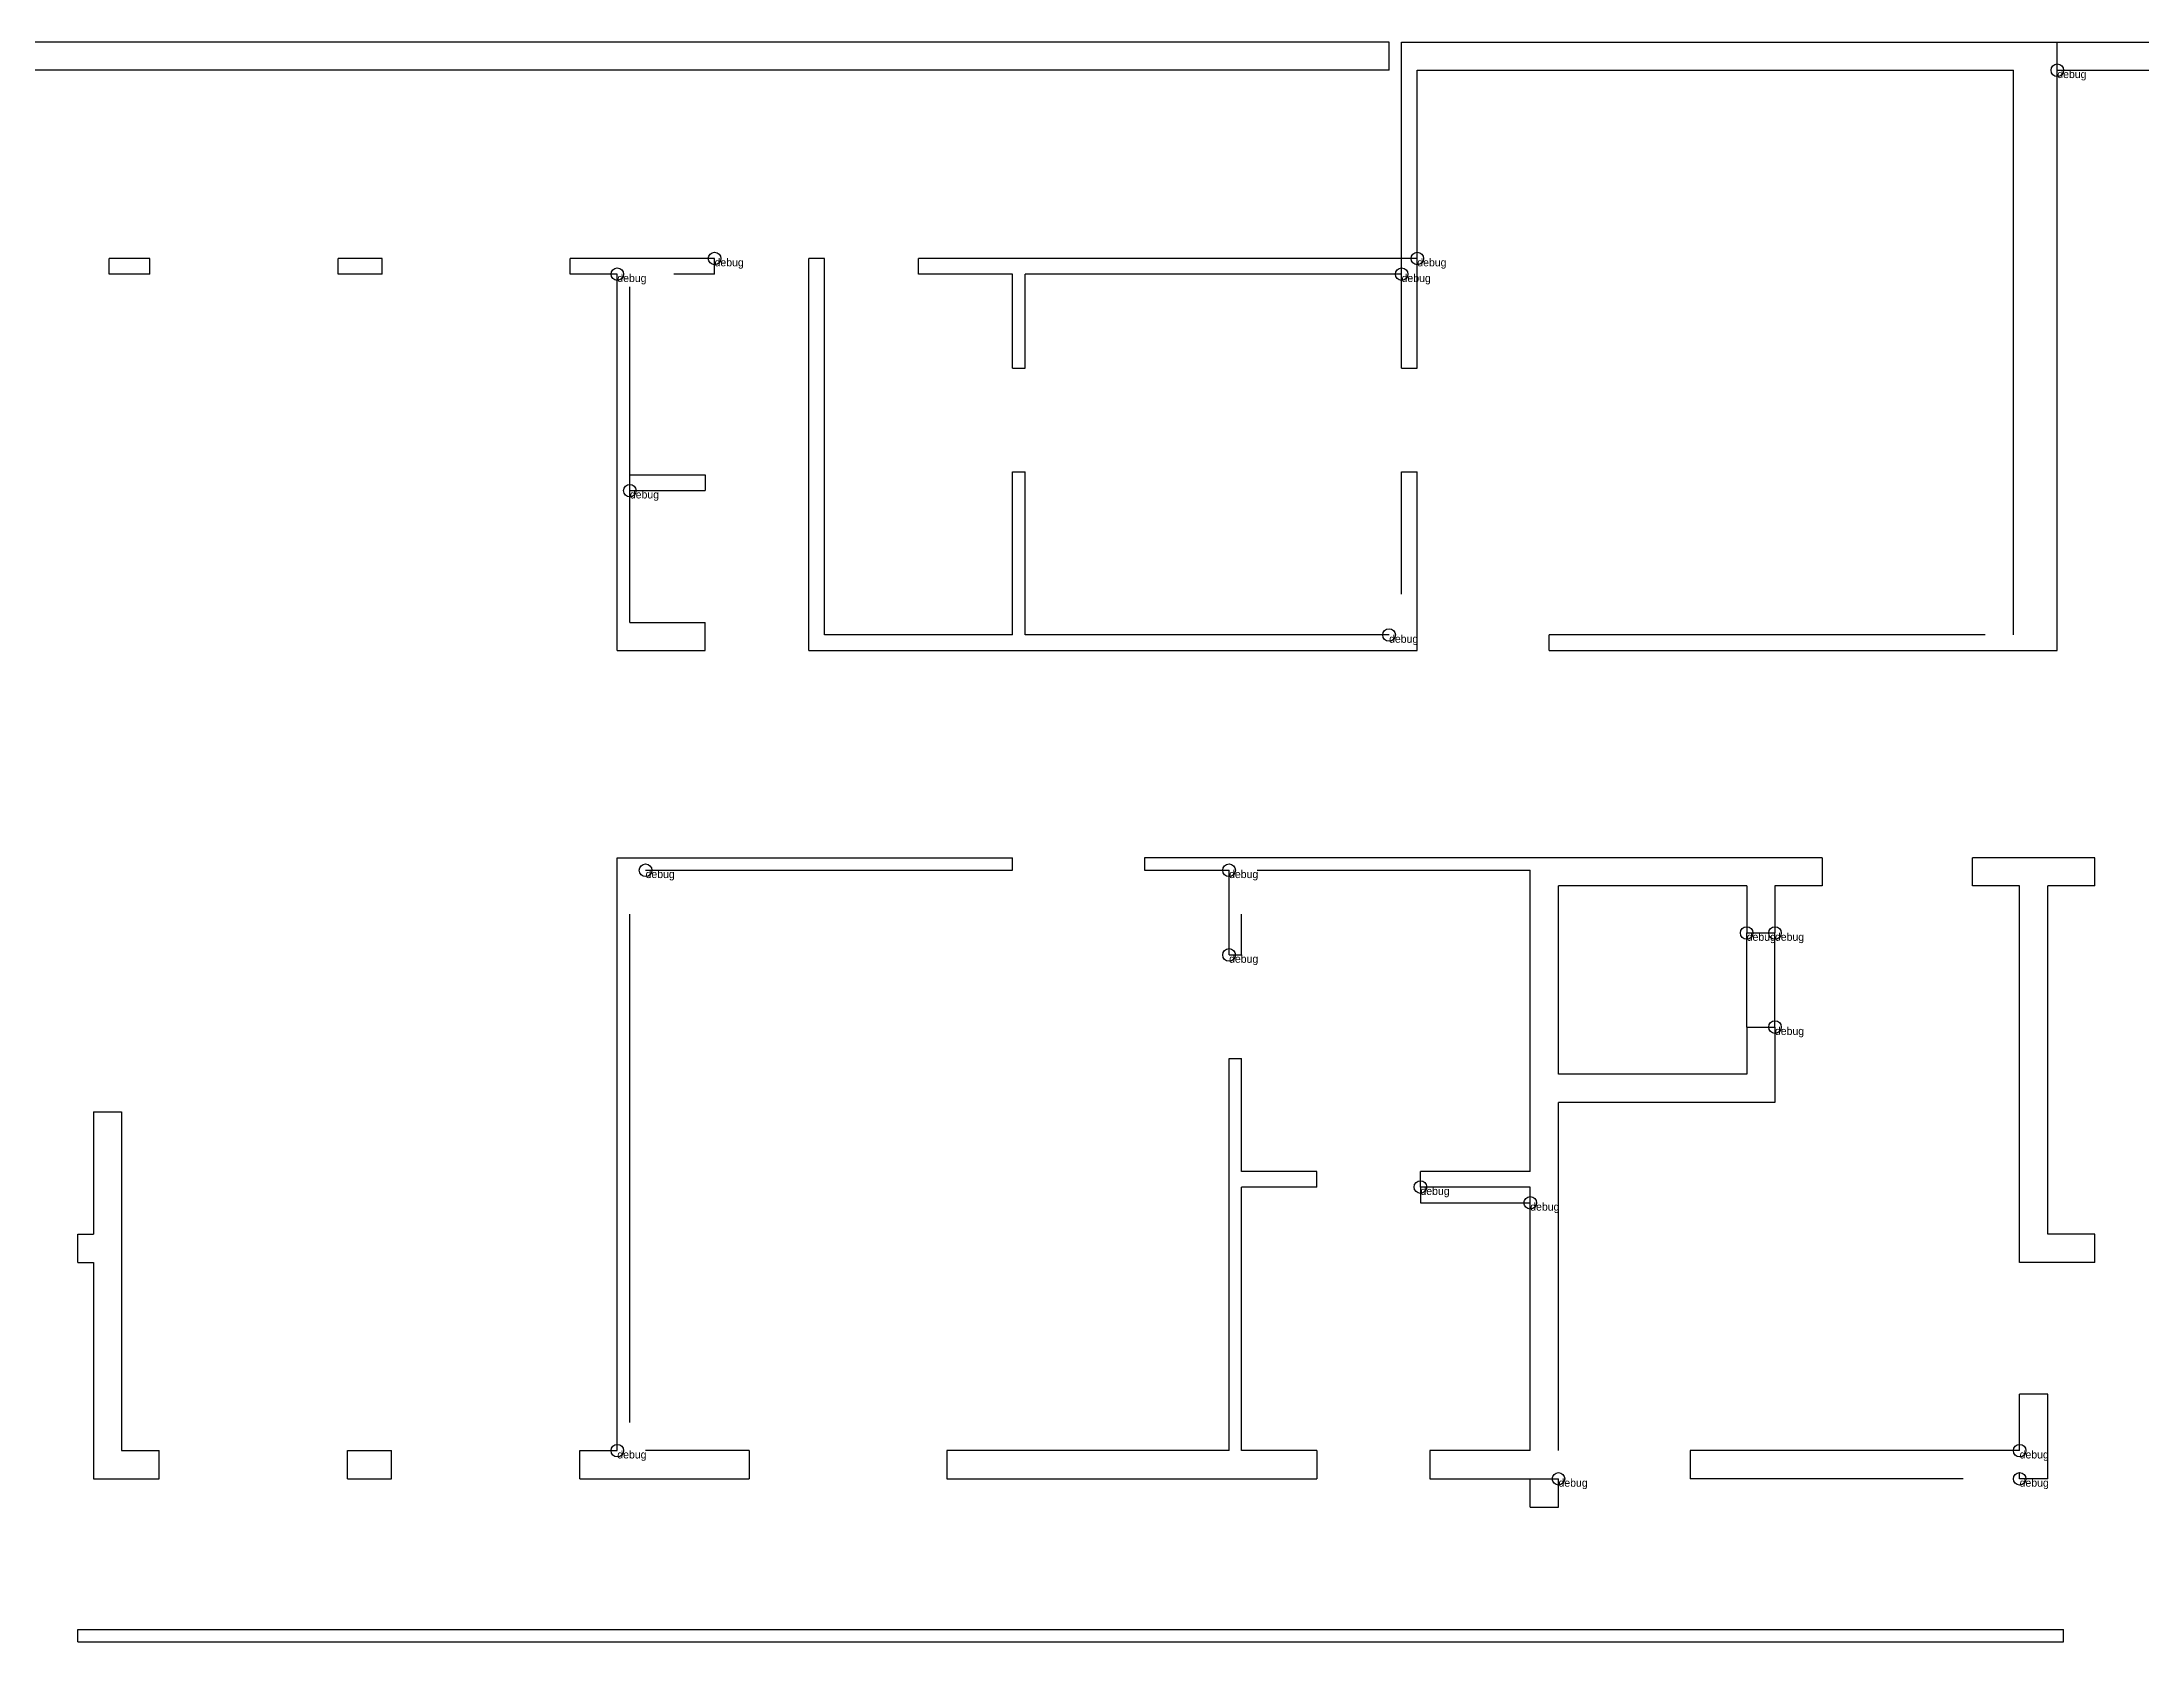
# Model space of a CAD drawing. Header units: metres. Extents: x 314798 to 316766, y 5905 to 6417.
# Drawn here: x 315268 to 315937, y 5905 to 6415 of the extents above; entities that cross this region are included whole.
import ezdxf

# ---------------------------------------------------------------- set-up
doc = ezdxf.new("R2010")
doc.units = ezdxf.units.M
doc.layers.add('WALL', color=7, linetype='Continuous')

msp = doc.modelspace()

# ---------------------------------------------------------------- linework, layer by layer
at = {"layer": 'debug', "color": 2}
for centre in [(315910, 6406), (315482, 6346), (315482, 6346), (315482, 6346), (315482, 6346), (315706, 6346), (315706, 6346), (315706, 6346), (315706, 6346), (315451, 6341), (315451, 6341), (315451, 6341), (315451, 6341), (315701, 6341), (315701, 6341), (315701, 6341), (315701, 6341), (315455, 6272), (315697, 6226), (315460, 6151), (315646, 6151), (315811, 6131), (315820, 6131), (315646, 6124), (315820, 6101), (315707, 6050), (315707, 6050), (315707, 6050), (315707, 6050), (315742, 6045), (315742, 6045), (315742, 6045), (315742, 6045), (315451, 5966), (315451, 5966), (315451, 5966), (315451, 5966), (315898, 5966), (315898, 5966), (315898, 5966), (315898, 5966), (315751, 5957), (315898, 5957), (315898, 5957), (315898, 5957), (315898, 5957)]:
    msp.add_circle(centre, 2, dxfattribs=at)
at = {"layer": 'WALL'}
for p, q in [((315697, 6415), (315014, 6415)), ((315697, 6406), (315697, 6415)), ((315701, 6311), (315701, 6415)), ((315701, 6415), (315910, 6415)), ((315910, 6221), (315910, 6415)), ((315910, 6415), (316562, 6415)), ((315697, 6406), (315014, 6406)), ((315706, 6406), (315896, 6406)), ((315706, 6311), (315706, 6406)), ((315896, 6226), (315896, 6406)), ((315910, 6406), (316091, 6406)), ((315289, 6341), (315289, 6346)), ((315302, 6346), (315289, 6346)), ((315302, 6341), (315302, 6346)), ((315376, 6346), (315362, 6346)), ((315362, 6341), (315362, 6346)), ((315376, 6341), (315376, 6346)), ((315482, 6346), (315436, 6346)), ((315436, 6341), (315436, 6346)), ((315482, 6341), (315482, 6346)), ((315512, 6221), (315512, 6346)), ((315517, 6346), (315512, 6346)), ((315517, 6226), (315517, 6346)), ((315706, 6346), (315547, 6346)), ((315547, 6341), (315547, 6346)), ((315547, 6341), (315547, 6346)), ((315302, 6341), (315289, 6341)), ((315376, 6341), (315362, 6341)), ((315451, 6341), (315436, 6341)), ((315451, 6221), (315451, 6341)), ((315482, 6341), (315469, 6341)), ((315577, 6341), (315547, 6341)), ((315577, 6311), (315577, 6341)), ((315701, 6341), (315581, 6341)), ((315581, 6311), (315581, 6341)), ((315455, 6230), (315455, 6337)), ((315577, 6311), (315581, 6311)), ((315701, 6311), (315706, 6311)), ((315455, 6277), (315479, 6277)), ((315479, 6277), (315479, 6272)), ((315577, 6226), (315577, 6278)), ((315577, 6278), (315581, 6278)), ((315581, 6226), (315581, 6278)), ((315701, 6239), (315701, 6278)), ((315701, 6278), (315706, 6278)), ((315706, 6221), (315706, 6278)), ((315455, 6272), (315479, 6272)), ((315455, 6230), (315479, 6230)), ((315479, 6221), (315479, 6230)), ((315577, 6226), (315517, 6226)), ((315697, 6226), (315581, 6226)), ((315748, 6221), (315748, 6226)), ((315887, 6226), (315748, 6226)), ((315451, 6221), (315479, 6221)), ((315512, 6221), (315706, 6221)), ((315748, 6221), (315910, 6221)), ((315451, 5966), (315451, 6155)), ((315451, 6155), (315577, 6155)), ((315577, 6151), (315577, 6155)), ((315835, 6155), (315619, 6155)), ((315619, 6155), (315619, 6151)), ((315835, 6155), (315835, 6146)), ((315883, 6146), (315883, 6155)), ((315898, 6155), (315883, 6155)), ((315883, 6146), (315883, 6155)), ((315922, 6155), (315883, 6155)), ((315922, 6146), (315922, 6155)), ((315460, 6151), (315577, 6151)), ((315619, 6151), (315646, 6151)), ((315646, 6151), (315646, 6151)), ((315646, 6124), (315646, 6151)), ((315655, 6151), (315742, 6151)), ((315742, 6055), (315742, 6151)), ((315751, 6086), (315751, 6146)), ((315811, 6146), (315751, 6146)), ((315811, 6146), (315811, 6131)), ((315820, 6146), (315820, 6131)), ((315835, 6146), (315820, 6146)), ((315898, 6146), (315883, 6146)), ((315898, 6146), (315883, 6146)), ((315898, 6026), (315898, 6146)), ((315907, 6035), (315907, 6146)), ((315922, 6146), (315907, 6146)), ((315455, 5975), (315455, 6137)), ((315650, 6124), (315650, 6137)), ((315811, 6131), (315820, 6131)), ((315811, 6101), (315811, 6131)), ((315820, 6101), (315820, 6131)), ((315646, 6124), (315650, 6124)), ((315811, 6101), (315811, 6086)), ((315811, 6101), (315820, 6101)), ((315820, 6101), (315820, 6077)), ((315646, 6091), (315650, 6091)), ((315646, 5966), (315646, 6091)), ((315650, 6055), (315650, 6091)), ((315811, 6086), (315751, 6086)), ((315284, 6074), (315293, 6074)), ((315284, 6074), (315284, 6035)), ((315293, 6074), (315293, 5966)), ((315751, 5966), (315751, 6077)), ((315820, 6077), (315751, 6077)), ((315674, 6055), (315650, 6055)), ((315674, 6050), (315674, 6055)), ((315742, 6055), (315707, 6055)), ((315707, 6050), (315707, 6055)), ((315674, 6050), (315650, 6050)), ((315650, 5966), (315650, 6050)), ((315742, 6050), (315707, 6050)), ((315707, 6050), (315707, 6045)), ((315707, 6045), (315742, 6045)), ((315742, 5966), (315742, 6050)), ((315279, 6026), (315279, 6035)), ((315279, 6035), (315284, 6035)), ((315922, 6035), (315907, 6035)), ((315922, 6026), (315922, 6035)), ((315279, 6026), (315284, 6026)), ((315284, 6026), (315284, 5957)), ((315922, 6026), (315898, 6026)), ((315907, 5984), (315898, 5984)), ((315898, 5966), (315898, 5984)), ((315907, 5957), (315907, 5984)), ((315293, 5966), (315305, 5966)), ((315305, 5957), (315305, 5966)), ((315365, 5957), (315365, 5966)), ((315365, 5966), (315379, 5966)), ((315379, 5957), (315379, 5966)), ((315439, 5957), (315439, 5966)), ((315439, 5966), (315451, 5966)), ((315493, 5966), (315460, 5966)), ((315493, 5966), (315493, 5957)), ((315646, 5966), (315556, 5966)), ((315556, 5966), (315556, 5957)), ((315674, 5966), (315650, 5966)), ((315674, 5966), (315674, 5957)), ((315742, 5966), (315710, 5966)), ((315710, 5966), (315710, 5957)), ((315898, 5966), (315793, 5966)), ((315793, 5966), (315793, 5957)), ((315898, 5957), (315898, 5959)), ((315284, 5957), (315305, 5957)), ((315365, 5957), (315379, 5957)), ((315439, 5957), (315451, 5957)), ((315451, 5957), (315493, 5957)), ((315556, 5957), (315674, 5957)), ((315710, 5957), (315751, 5957)), ((315742, 5948), (315742, 5957)), ((315751, 5948), (315751, 5957)), ((315880, 5957), (315793, 5957)), ((315907, 5957), (315898, 5957)), ((315742, 5948), (315751, 5948)), ((315279, 5905), (315279, 5909)), ((315279, 5909), (315912, 5909)), ((315279, 5905), (315912, 5905)), ((315912, 5905), (315912, 5909))]:
    msp.add_line(p, q, dxfattribs=at)

# ---------------------------------------------------------------- texts
at = {"layer": 'debug', "char_height": 2.5, "attachment_point": 1}
for insert in [(315910, 6406), (315482, 6346), (315482, 6346), (315482, 6346), (315482, 6346), (315706, 6346), (315706, 6346), (315706, 6346), (315706, 6346), (315451, 6341), (315451, 6341), (315451, 6341), (315451, 6341), (315701, 6341), (315701, 6341), (315701, 6341), (315701, 6341), (315455, 6272), (315697, 6226), (315460, 6151), (315646, 6151), (315811, 6131), (315820, 6131), (315646, 6124), (315820, 6101), (315707, 6050), (315707, 6050), (315707, 6050), (315707, 6050), (315742, 6045), (315742, 6045), (315742, 6045), (315742, 6045), (315451, 5966), (315451, 5966), (315451, 5966), (315451, 5966), (315898, 5966), (315898, 5966), (315898, 5966), (315898, 5966), (315751, 5957), (315898, 5957), (315898, 5957), (315898, 5957), (315898, 5957)]:
    msp.add_mtext('debug', dxfattribs=dict(at, insert=insert))

doc.saveas('drawing.dxf')
